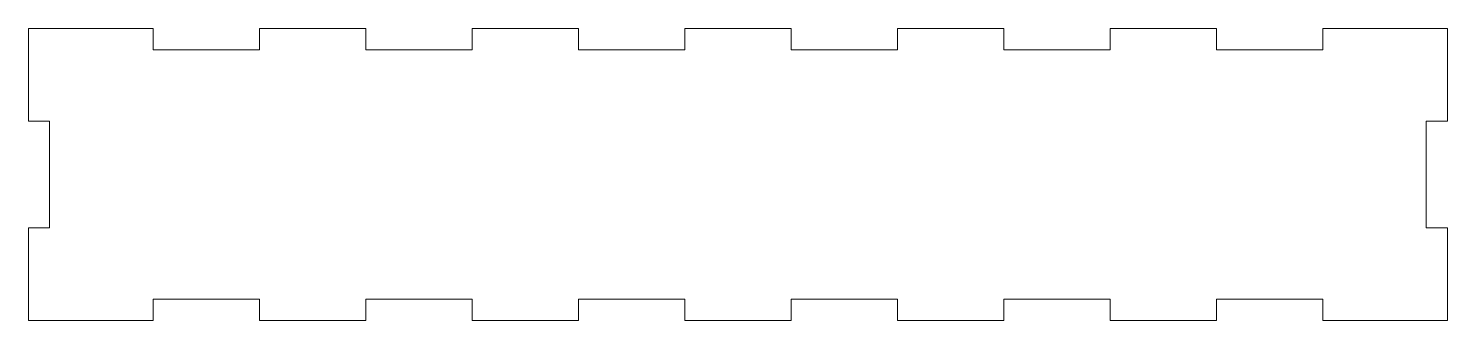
# Model space of a CAD drawing. Header units: inches. Extents: x -3.97 to 3.9, y -0.43 to 1.18.
import ezdxf

# ---------------------------------------------------------------- set-up
doc = ezdxf.new("R2010")
doc.units = ezdxf.units.IN
doc.header["$MEASUREMENT"] = 0
doc.layers.add('Layer 1', color=7, linetype='Continuous')

msp = doc.modelspace()

# ---------------------------------------------------------------- linework, layer by layer
at = {"layer": 'Layer 1', "color": 1, "lineweight": 9}
msp.add_open_spline([(3.7838, 1.1841), (3.7838, 1.1841), (3.2094, 1.1841), (3.2094, 1.1841), (3.2094, 1.1841), (3.2094, 1.0659), (3.2094, 1.0659), (3.2094, 1.0659), (2.6194, 1.0659), (2.6194, 1.0659), (2.6194, 1.0659), (2.6194, 1.1841), (2.6194, 1.1841), (2.6194, 1.1841), (2.0294, 1.1841), (2.0294, 1.1841), (2.0294, 1.1841), (2.0294, 1.0659), (2.0294, 1.0659), (2.0294, 1.0659), (1.4394, 1.0659), (1.4394, 1.0659), (1.4394, 1.0659), (1.4394, 1.1841), (1.4394, 1.1841), (1.4394, 1.1841), (0.8494, 1.1841), (0.8494, 1.1841), (0.8494, 1.1841), (0.8494, 1.0659), (0.8494, 1.0659), (0.8494, 1.0659), (0.2594, 1.0659), (0.2594, 1.0659), (0.2594, 1.0659), (0.2594, 1.1841), (0.2594, 1.1841), (0.2594, 1.1841), (-0.3306, 1.1841), (-0.3306, 1.1841), (-0.3306, 1.1841), (-0.3306, 1.0659), (-0.3306, 1.0659), (-0.3306, 1.0659), (-0.9206, 1.0659), (-0.9206, 1.0659), (-0.9206, 1.0659), (-0.9206, 1.1841), (-0.9206, 1.1841), (-0.9206, 1.1841), (-1.5106, 1.1841), (-1.5106, 1.1841), (-1.5106, 1.1841), (-1.5106, 1.0659), (-1.5106, 1.0659), (-1.5106, 1.0659), (-2.1006, 1.0659), (-2.1006, 1.0659), (-2.1006, 1.0659), (-2.1006, 1.1841), (-2.1006, 1.1841), (-2.1006, 1.1841), (-2.6906, 1.1841), (-2.6906, 1.1841), (-2.6906, 1.1841), (-2.6906, 1.0659), (-2.6906, 1.0659), (-2.6906, 1.0659), (-3.2806, 1.0659), (-3.2806, 1.0659), (-3.2806, 1.0659), (-3.2806, 1.1841), (-3.2806, 1.1841), (-3.2806, 1.1841), (-3.855, 1.1841), (-3.855, 1.1841), (-3.855, 1.1841), (-3.9731, 1.1841), (-3.9731, 1.1841), (-3.9731, 1.1841), (-3.9731, 1.0659), (-3.9731, 1.0659), (-3.9731, 1.0659), (-3.9731, 0.67), (-3.9731, 0.67), (-3.9731, 0.67), (-3.855, 0.67), (-3.855, 0.67), (-3.855, 0.67), (-3.855, 0.08), (-3.855, 0.08), (-3.855, 0.08), (-3.9731, 0.08), (-3.9731, 0.08), (-3.9731, 0.08), (-3.9731, -0.3159), (-3.9731, -0.3159), (-3.9731, -0.3159), (-3.9731, -0.434), (-3.9731, -0.434), (-3.9731, -0.434), (-3.855, -0.434), (-3.855, -0.434), (-3.855, -0.434), (-3.2806, -0.434), (-3.2806, -0.434), (-3.2806, -0.434), (-3.2806, -0.3159), (-3.2806, -0.3159), (-3.2806, -0.3159), (-2.6906, -0.3159), (-2.6906, -0.3159), (-2.6906, -0.3159), (-2.6906, -0.434), (-2.6906, -0.434), (-2.6906, -0.434), (-2.1005, -0.434), (-2.1005, -0.434), (-2.1005, -0.434), (-2.1005, -0.3159), (-2.1005, -0.3159), (-2.1005, -0.3159), (-1.5106, -0.3159), (-1.5106, -0.3159), (-1.5106, -0.3159), (-1.5106, -0.434), (-1.5106, -0.434), (-1.5106, -0.434), (-0.9206, -0.434), (-0.9206, -0.434), (-0.9206, -0.434), (-0.9206, -0.3159), (-0.9206, -0.3159), (-0.9206, -0.3159), (-0.3305, -0.3159), (-0.3305, -0.3159), (-0.3305, -0.3159), (-0.3305, -0.434), (-0.3305, -0.434), (-0.3305, -0.434), (0.2594, -0.434), (0.2594, -0.434), (0.2594, -0.434), (0.2594, -0.3159), (0.2594, -0.3159), (0.2594, -0.3159), (0.8494, -0.3159), (0.8494, -0.3159), (0.8494, -0.3159), (0.8494, -0.434), (0.8494, -0.434), (0.8494, -0.434), (1.4395, -0.434), (1.4395, -0.434), (1.4395, -0.434), (1.4395, -0.3159), (1.4395, -0.3159), (1.4395, -0.3159), (2.0294, -0.3159), (2.0294, -0.3159), (2.0294, -0.3159), (2.0294, -0.434), (2.0294, -0.434), (2.0294, -0.434), (2.6194, -0.434), (2.6194, -0.434), (2.6194, -0.434), (2.6194, -0.3159), (2.6194, -0.3159), (2.6194, -0.3159), (3.2094, -0.3159), (3.2094, -0.3159), (3.2094, -0.3159), (3.2094, -0.434), (3.2094, -0.434), (3.2094, -0.434), (3.7838, -0.434), (3.7838, -0.434), (3.7838, -0.434), (3.9019, -0.434), (3.9019, -0.434), (3.9019, -0.434), (3.9019, -0.3159), (3.9019, -0.3159), (3.9019, -0.3159), (3.9019, 0.08), (3.9019, 0.08), (3.9019, 0.08), (3.7838, 0.08), (3.7838, 0.08), (3.7838, 0.08), (3.7838, 0.67), (3.7838, 0.67), (3.7838, 0.67), (3.9019, 0.67), (3.9019, 0.67), (3.9019, 0.67), (3.9019, 1.0659), (3.9019, 1.0659), (3.9019, 1.0659), (3.9019, 1.1841), (3.9019, 1.1841), (3.9019, 1.1841), (3.7838, 1.1841), (3.7838, 1.1841)], degree=3, knots=[0, 0, 0, 0, 0.014706, 0.014706, 0.014706, 0.029412, 0.029412, 0.029412, 0.044118, 0.044118, 0.044118, 0.058824, 0.058824, 0.058824, 0.073529, 0.073529, 0.073529, 0.088235, 0.088235, 0.088235, 0.102941, 0.102941, 0.102941, 0.117647, 0.117647, 0.117647, 0.132353, 0.132353, 0.132353, 0.147059, 0.147059, 0.147059, 0.161765, 0.161765, 0.161765, 0.176471, 0.176471, 0.176471, 0.191176, 0.191176, 0.191176, 0.205882, 0.205882, 0.205882, 0.220588, 0.220588, 0.220588, 0.235294, 0.235294, 0.235294, 0.25, 0.25, 0.25, 0.264706, 0.264706, 0.264706, 0.279412, 0.279412, 0.279412, 0.294118, 0.294118, 0.294118, 0.308824, 0.308824, 0.308824, 0.323529, 0.323529, 0.323529, 0.338235, 0.338235, 0.338235, 0.352941, 0.352941, 0.352941, 0.367647, 0.367647, 0.367647, 0.382353, 0.382353, 0.382353, 0.397059, 0.397059, 0.397059, 0.411765, 0.411765, 0.411765, 0.426471, 0.426471, 0.426471, 0.441176, 0.441176, 0.441176, 0.455882, 0.455882, 0.455882, 0.470588, 0.470588, 0.470588, 0.485294, 0.485294, 0.485294, 0.5, 0.5, 0.5, 0.514706, 0.514706, 0.514706, 0.529412, 0.529412, 0.529412, 0.544118, 0.544118, 0.544118, 0.558824, 0.558824, 0.558824, 0.573529, 0.573529, 0.573529, 0.588235, 0.588235, 0.588235, 0.602941, 0.602941, 0.602941, 0.617647, 0.617647, 0.617647, 0.632353, 0.632353, 0.632353, 0.647059, 0.647059, 0.647059, 0.661765, 0.661765, 0.661765, 0.676471, 0.676471, 0.676471, 0.691176, 0.691176, 0.691176, 0.705882, 0.705882, 0.705882, 0.720588, 0.720588, 0.720588, 0.735294, 0.735294, 0.735294, 0.75, 0.75, 0.75, 0.764706, 0.764706, 0.764706, 0.779412, 0.779412, 0.779412, 0.794118, 0.794118, 0.794118, 0.808824, 0.808824, 0.808824, 0.823529, 0.823529, 0.823529, 0.838235, 0.838235, 0.838235, 0.852941, 0.852941, 0.852941, 0.867647, 0.867647, 0.867647, 0.882353, 0.882353, 0.882353, 0.897059, 0.897059, 0.897059, 0.911765, 0.911765, 0.911765, 0.926471, 0.926471, 0.926471, 0.941176, 0.941176, 0.941176, 0.955882, 0.955882, 0.955882, 0.970588, 0.970588, 0.970588, 0.985294, 0.985294, 0.985294, 1, 1, 1, 1], dxfattribs=at)

doc.saveas('drawing.dxf')
